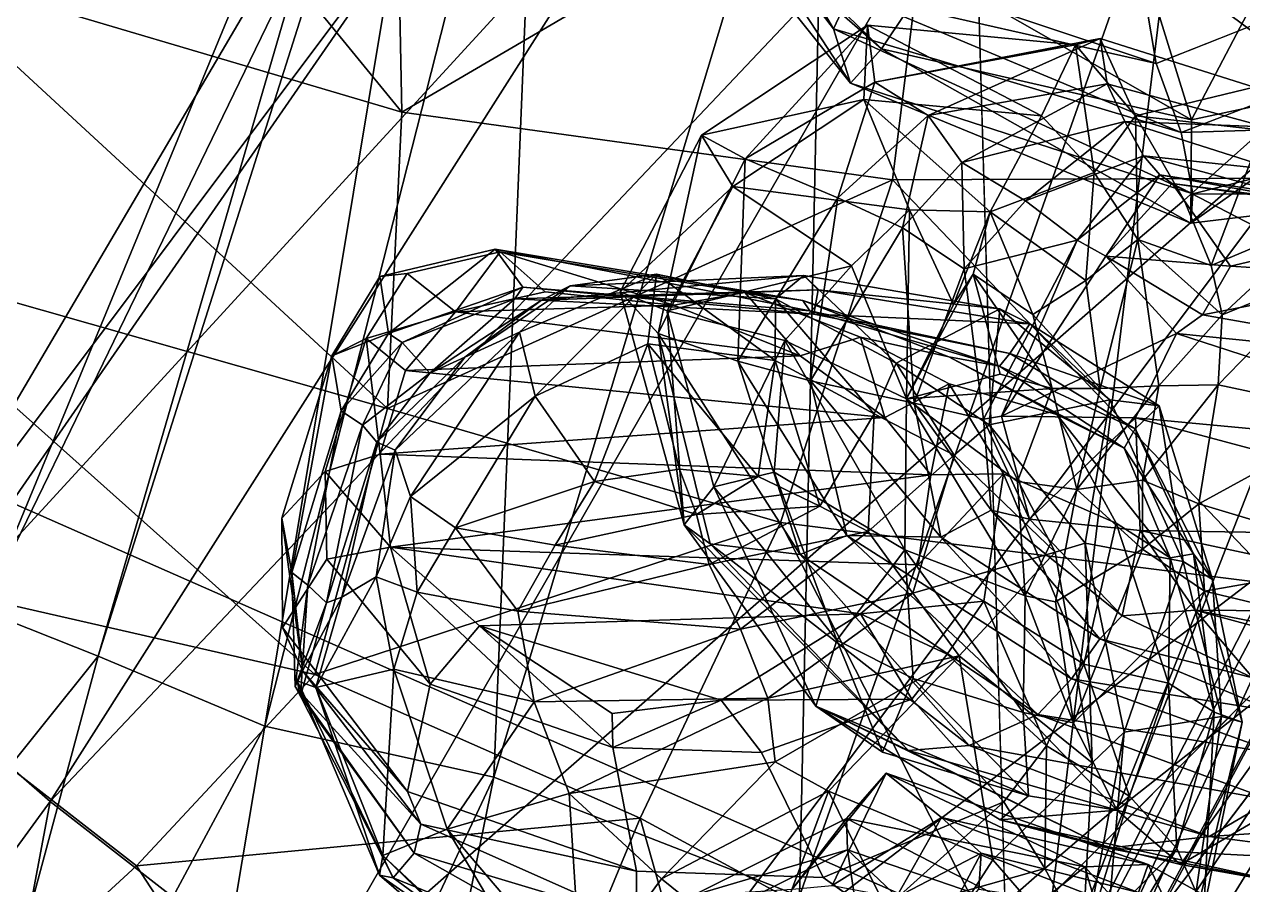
# Model space of a CAD drawing. Header units: metres. Extents: x -8 to 76, y -116 to 59.
# Drawn here: x 15.61 to 28.89, y -91.16 to -81.77 of the extents above; entities that cross this region are included whole.
import ezdxf

# ---------------------------------------------------------------- set-up
doc = ezdxf.new("R2010")
doc.units = ezdxf.units.M

msp = doc.modelspace()

# ---------------------------------------------------------------- linework, layer by layer
at = {"layer": 'jaw_lower_half'}
for points in [[(37.536, -70.228, -44.39), (30.308, -82.195, -47.654), (26.154, -79.391, -46.079)], [(19.912, -76.652, -25.36), (16.412, -88.663, -18.533), (20.486, -75.828, -20.017)], [(16.412, -88.663, -18.533), (18.229, -89.429, -13.108), (20.486, -75.828, -20.017)], [(20.486, -75.828, -20.017), (18.229, -89.429, -13.108), (21.234, -77.61, -14.624)], [(19.793, -78.61, -32.054), (15.157, -88.165, -22.222), (19.912, -76.652, -25.36)], [(19.912, -76.652, -25.36), (15.157, -88.165, -22.222), (16.412, -88.663, -18.533)], [(21.234, -77.61, -14.624), (18.229, -89.429, -13.108), (20.726, -89.985, -11.015)], [(21.234, -77.61, -14.624), (20.726, -89.985, -11.015), (24.341, -78.003, -11.601)], [(24.341, -78.003, -11.601), (20.726, -89.985, -11.015), (24.058, -91.281, -10.9)], [(24.341, -78.003, -11.601), (24.058, -91.281, -10.9), (28.261, -79.35, -11.106)], [(20.29, -80.012, -37.595), (14.159, -88.197, -29.829), (19.793, -78.61, -32.054)], [(14.159, -88.197, -29.829), (15.157, -88.165, -22.222), (19.793, -78.61, -32.054)], [(26.154, -79.391, -46.079), (15.89, -90.249, -45.526), (22.675, -79.574, -43.165)], [(26.154, -79.391, -46.079), (18.667, -92.412, -48.655), (15.89, -90.249, -45.526)], [(26.154, -79.391, -46.079), (30.308, -82.195, -47.654), (18.667, -92.412, -48.655)], [(28.261, -79.35, -11.106), (24.058, -91.281, -10.9), (26.623, -92.825, -12.296)], [(28.261, -79.35, -11.106), (26.623, -92.825, -12.296), (31.203, -81.089, -12.73)], [(22.675, -79.574, -43.165), (14.219, -88.791, -38.137), (20.29, -80.012, -37.595)], [(15.89, -90.249, -45.526), (14.219, -88.791, -38.137), (22.675, -79.574, -43.165)], [(14.219, -88.791, -38.137), (14.159, -88.197, -29.829), (20.29, -80.012, -37.595)], [(32.364, -81.559, -15.783), (31.203, -81.089, -12.73), (26.623, -92.825, -12.296)], [(26.862, -93.553, -16.154), (32.364, -81.559, -15.783), (26.623, -92.825, -12.296)], [(32.681, -82.675, -20.097), (32.364, -81.559, -15.783), (26.862, -93.553, -16.154)], [(30.308, -82.195, -47.654), (22.119, -93.095, -49.733), (18.667, -92.412, -48.655)], [(30.308, -82.195, -47.654), (34.075, -83.957, -44.549), (22.119, -93.095, -49.733)], [(26.839, -93.538, -20.877), (32.681, -82.675, -20.097), (26.862, -93.553, -16.154)], [(33.963, -82.878, -28.316), (32.681, -82.675, -20.097), (26.839, -93.538, -20.877)], [(27.717, -93.005, -30.831), (33.963, -82.878, -28.316), (26.839, -93.538, -20.877)], [(33.794, -85.384, -40.682), (33.963, -82.878, -28.316), (27.717, -93.005, -30.831)], [(34.075, -83.957, -44.549), (26.869, -95.402, -46.458), (22.119, -93.095, -49.733)], [(26.869, -95.402, -46.458), (34.075, -83.957, -44.549), (33.794, -85.384, -40.682)], [(26.869, -95.402, -46.458), (33.794, -85.384, -40.682), (27.911, -93.697, -41.78)], [(27.911, -93.697, -41.78), (33.794, -85.384, -40.682), (27.717, -93.005, -30.831)], [(11.409, -94.911, -20.578), (16.412, -88.663, -18.533), (15.157, -88.165, -22.222)], [(11.409, -94.911, -20.578), (14.182, -96.943, -14.202), (16.412, -88.663, -18.533)], [(16.412, -88.663, -18.533), (14.182, -96.943, -14.202), (18.229, -89.429, -13.108)], [(11.656, -96.059, -46.816), (14.219, -88.791, -38.137), (15.89, -90.249, -45.526)], [(14.182, -96.943, -14.202), (16.682, -98.629, -9.764), (18.229, -89.429, -13.108)], [(18.229, -89.429, -13.108), (16.682, -98.629, -9.764), (20.726, -89.985, -11.015)], [(20.726, -89.985, -11.015), (16.682, -98.629, -9.764), (18.561, -100.609, -9.633)], [(20.726, -89.985, -11.015), (18.561, -100.609, -9.633), (24.058, -91.281, -10.9)], [(15.89, -90.249, -45.526), (14.215, -99.135, -49.509), (11.656, -96.059, -46.816)], [(15.89, -90.249, -45.526), (18.667, -92.412, -48.655), (14.215, -99.135, -49.509)]]:
    msp.add_3dface(points, dxfattribs=at)
at = {"layer": 'jaw_upper_half'}
for points in [[(13.732, -75.413, 22.539), (19.641, -78.526, 16.914), (19.725, -82.734, 16.582)], [(13.732, -75.413, 22.539), (19.725, -82.734, 16.582), (14.34, -81.138, 21.719)], [(25.882, -77.105, 43.837), (0, -80.169, 47.123), (26.31, -91.77, 36.527)], [(25.882, -77.105, 43.837), (32.816, -85.228, 35.912), (40.646, -81.152, 32.388)], [(25.588, -79.296, 12.524), (19.725, -82.734, 16.582), (19.641, -78.526, 16.914)], [(25.588, -79.296, 12.524), (25.074, -83.47, 13.222), (19.725, -82.734, 16.582)], [(25.588, -79.296, 12.524), (31.118, -83.443, 12.285), (25.074, -83.47, 13.222)], [(25.588, -79.296, 12.524), (30.788, -79.433, 12.568), (31.118, -83.443, 12.285)], [(0, -80.169, 47.123), (21.846, -97.17, 34.916), (26.31, -91.77, 36.527)], [(14.34, -81.138, 21.719), (19.568, -85.964, 16.465), (13.63, -84.272, 21.353)], [(14.34, -81.138, 21.719), (19.725, -82.734, 16.582), (19.568, -85.964, 16.465)], [(25.074, -83.47, 13.222), (19.568, -85.964, 16.465), (19.725, -82.734, 16.582)], [(25.074, -83.47, 13.222), (23.85, -87.208, 13.757), (19.568, -85.964, 16.465)], [(25.074, -83.47, 13.222), (29.287, -87.885, 12.97), (23.85, -87.208, 13.757)], [(31.118, -83.443, 12.285), (29.287, -87.885, 12.97), (25.074, -83.47, 13.222)], [(13.63, -84.272, 21.353), (18.775, -88.864, 16.715), (12.217, -87.366, 20.707)], [(13.63, -84.272, 21.353), (19.568, -85.964, 16.465), (18.775, -88.864, 16.715)], [(32.314, -85.738, 35.957), (26.31, -91.77, 36.527), (26.806, -93.01, 32.579)], [(19.568, -85.964, 16.465), (23.85, -87.208, 13.757), (18.775, -88.864, 16.715)], [(23.85, -87.208, 13.757), (22.32, -90.432, 14.537), (18.775, -88.864, 16.715)], [(23.85, -87.208, 13.757), (26.7, -92.806, 13.378), (22.32, -90.432, 14.537)], [(23.85, -87.208, 13.757), (29.287, -87.885, 12.97), (26.7, -92.806, 13.378)], [(12.217, -87.366, 20.707), (16.833, -90.952, 16.762), (13.299, -94.201, 16.609)], [(12.217, -87.366, 20.707), (18.775, -88.864, 16.715), (16.833, -90.952, 16.762)], [(31.505, -94.669, 23.713), (33.279, -87.776, 28.931), (26.806, -93.01, 32.579)], [(29.287, -87.885, 12.97), (33.292, -95.607, 12.096), (26.7, -92.806, 13.378)], [(18.775, -88.864, 16.715), (22.32, -90.432, 14.537), (16.833, -90.952, 16.762)], [(22.32, -90.432, 14.537), (20.054, -95.899, 13.236), (16.833, -90.952, 16.762)], [(22.32, -90.432, 14.537), (24.893, -99.551, 14.059), (20.054, -95.899, 13.236)], [(22.32, -90.432, 14.537), (26.7, -92.806, 13.378), (24.893, -99.551, 14.059)], [(16.833, -90.952, 16.762), (20.054, -95.899, 13.236), (13.299, -94.201, 16.609)]]:
    msp.add_3dface(points, dxfattribs=at)
at = {"layer": 'jaw_upper_half', "invisible_edges": 1}
for points in [[(32.314, -85.738, 35.957), (25.882, -77.105, 43.837), (26.31, -91.77, 36.527)], [(25.882, -77.105, 43.837), (32.314, -85.738, 35.957), (32.816, -85.228, 35.912)], [(0, -80.169, 47.123), (16.384, -96.538, 36.225), (21.846, -97.17, 34.916)], [(16.384, -96.538, 36.225), (0, -80.169, 47.123), (0, -94.643, 40.152)], [(33.279, -87.776, 28.931), (32.314, -85.738, 35.957), (26.806, -93.01, 32.579)]]:
    msp.add_3dface(points, dxfattribs=at)
at = {"layer": 'teeth_lower_half'}
for points in [[(22.843, -80.193, -5.32), (24.951, -82.043, -2.353), (22.651, -79.802, -3.163)], [(22.651, -79.802, -3.163), (24.951, -82.043, -2.353), (25.513, -81.203, -1.802)], [(23.322, -79.925, -9.328), (24.428, -81.822, -6.951), (23.056, -80.029, -7.229)], [(24.606, -81.44, -8.985), (24.428, -81.822, -6.951), (23.322, -79.925, -9.328)], [(23.056, -80.029, -7.229), (24.614, -82.417, -4.99), (22.843, -80.193, -5.32)], [(24.428, -81.822, -6.951), (24.614, -82.417, -4.99), (23.056, -80.029, -7.229)], [(24.614, -82.417, -4.99), (24.951, -82.043, -2.353), (22.843, -80.193, -5.32)], [(29.579, -80.44, -2.172), (27.903, -81.427, -2.349), (28.332, -82.816, -2.412)], [(29.579, -80.44, -2.172), (28.332, -82.816, -2.412), (30.603, -82.327, -2.07)], [(30.864, -81.044, -10.291), (27.945, -82.201, -9.057), (27.832, -81.531, -11.276)], [(27.945, -82.201, -9.057), (24.606, -81.44, -8.985), (24.921, -81.191, -11.1)], [(27.945, -82.201, -9.057), (24.921, -81.191, -11.1), (27.832, -81.531, -11.276)], [(28.332, -82.816, -2.412), (25.513, -81.203, -1.802), (24.951, -82.043, -2.353)], [(25.513, -81.203, -1.802), (28.332, -82.816, -2.412), (27.903, -81.427, -2.349)], [(28.22, -82.954, -7.241), (24.428, -81.822, -6.951), (24.606, -81.44, -8.985)], [(28.22, -82.954, -7.241), (24.606, -81.44, -8.985), (27.945, -82.201, -9.057)], [(31.378, -82.857, -5.856), (28.22, -82.954, -7.241), (31.299, -81.765, -8.476)], [(28.346, -83.622, -5.297), (24.428, -81.822, -6.951), (28.22, -82.954, -7.241)], [(28.346, -83.622, -5.297), (24.614, -82.417, -4.99), (24.428, -81.822, -6.951)], [(28.325, -83.943, -2.985), (24.951, -82.043, -2.353), (24.614, -82.417, -4.99)], [(24.951, -82.043, -2.353), (28.325, -83.943, -2.985), (28.332, -82.816, -2.412)], [(30.925, -83.629, -3.671), (30.603, -82.327, -2.07), (28.325, -83.943, -2.985)], [(30.603, -82.327, -2.07), (28.332, -82.816, -2.412), (28.325, -83.943, -2.985)], [(28.346, -83.622, -5.297), (28.325, -83.943, -2.985), (24.614, -82.417, -4.99)], [(31.378, -82.857, -5.856), (28.346, -83.622, -5.297), (28.22, -82.954, -7.241)], [(31.378, -82.857, -5.856), (30.925, -83.629, -3.671), (28.346, -83.622, -5.297)], [(30.925, -83.629, -3.671), (28.325, -83.943, -2.985), (28.346, -83.622, -5.297)], [(20.741, -84.227, -11.276), (19.484, -84.523, -11.679), (19.578, -85.144, -10.109)], [(21.041, -84.642, -9.66), (20.741, -84.227, -11.276), (19.578, -85.144, -10.109)], [(20.795, -84.254, -13.628), (20.307, -84.911, -14.354), (19.782, -84.492, -13.938)], [(21.285, -84.69, -14.318), (20.307, -84.911, -14.354), (20.795, -84.254, -13.628)], [(24.17, -84.9, -9.672), (20.741, -84.227, -11.276), (21.041, -84.642, -9.66)], [(24.17, -84.9, -9.672), (24.095, -84.786, -11.272), (20.741, -84.227, -11.276)], [(22.689, -84.836, -14.014), (21.285, -84.69, -14.318), (20.795, -84.254, -13.628)], [(23.461, -84.699, -13.739), (22.689, -84.836, -14.014), (20.795, -84.254, -13.628)], [(18.96, -85.388, -12.015), (19.578, -85.144, -10.109), (19.484, -84.523, -11.679)], [(19.782, -84.492, -13.938), (20.307, -84.911, -14.354), (19.335, -85.2, -14.072)], [(22.501, -84.497, -1.578), (21.559, -84.626, -3.97), (21.007, -85.131, -2.084)], [(22.501, -84.497, -1.578), (21.007, -85.131, -2.084), (21.176, -85.828, -1.156)], [(22.501, -84.497, -1.578), (21.176, -85.828, -1.156), (22.404, -85.26, -1.032)], [(24.104, -84.513, -4.052), (21.247, -84.784, -5.283), (21.559, -84.626, -3.97)], [(24.263, -84.67, -5.32), (21.247, -84.784, -5.283), (24.104, -84.513, -4.052)], [(23.796, -84.766, -1.506), (21.559, -84.626, -3.97), (22.501, -84.497, -1.578)], [(24.104, -84.513, -4.052), (21.559, -84.626, -3.97), (23.796, -84.766, -1.506)], [(22.501, -84.497, -1.578), (22.404, -85.26, -1.032), (23.793, -85.441, -1.047)], [(22.501, -84.497, -1.578), (23.793, -85.441, -1.047), (23.796, -84.766, -1.506)], [(25.111, -85.47, -1.476), (24.104, -84.513, -4.052), (23.796, -84.766, -1.506)], [(26.242, -84.876, -3.869), (24.263, -84.67, -5.32), (24.104, -84.513, -4.052)], [(26.242, -84.876, -3.869), (24.104, -84.513, -4.052), (25.111, -85.47, -1.476)], [(21.041, -84.642, -9.66), (19.578, -85.144, -10.109), (19.726, -85.245, -8.184)], [(21.041, -84.642, -9.66), (19.726, -85.245, -8.184), (20.954, -84.766, -7.884)], [(21.285, -84.69, -14.318), (22.689, -84.836, -14.014), (20.307, -84.911, -14.354)], [(21.559, -84.626, -3.97), (20.412, -85.405, -4.512), (21.007, -85.131, -2.084)], [(21.559, -84.626, -3.97), (21.247, -84.784, -5.283), (20.412, -85.405, -4.512)], [(24.214, -84.934, -7.825), (21.041, -84.642, -9.66), (20.954, -84.766, -7.884)], [(24.263, -84.67, -5.32), (20.954, -84.766, -7.884), (21.247, -84.784, -5.283)], [(24.263, -84.67, -5.32), (24.214, -84.934, -7.825), (20.954, -84.766, -7.884)], [(24.214, -84.934, -7.825), (24.17, -84.9, -9.672), (21.041, -84.642, -9.66)], [(24.067, -85.389, -14.055), (22.689, -84.836, -14.014), (23.461, -84.699, -13.739)], [(24.722, -85.187, -13.74), (24.067, -85.389, -14.055), (23.461, -84.699, -13.739)], [(26.569, -85.041, -5.228), (24.214, -84.934, -7.825), (24.263, -84.67, -5.32)], [(26.569, -85.041, -5.228), (24.263, -84.67, -5.32), (26.242, -84.876, -3.869)], [(20.954, -84.766, -7.884), (19.726, -85.245, -8.184), (20.029, -85.578, -5.786)], [(21.247, -84.784, -5.283), (20.954, -84.766, -7.884), (20.029, -85.578, -5.786)], [(21.247, -84.784, -5.283), (20.029, -85.578, -5.786), (20.412, -85.405, -4.512)], [(20.307, -84.911, -14.354), (22.689, -84.836, -14.014), (24.067, -85.389, -14.055)], [(23.796, -84.766, -1.506), (23.793, -85.441, -1.047), (24.873, -86.022, -1.127)], [(23.796, -84.766, -1.506), (24.873, -86.022, -1.127), (25.111, -85.47, -1.476)], [(26.239, -85.502, -9.656), (24.095, -84.786, -11.272), (24.17, -84.9, -9.672)], [(26.239, -85.502, -9.656), (25.688, -85.402, -11.265), (24.095, -84.786, -11.272)], [(20.307, -84.911, -14.354), (19.764, -85.548, -14.545), (19.335, -85.2, -14.072)], [(20.307, -84.911, -14.354), (24.067, -85.389, -14.055), (19.764, -85.548, -14.545)], [(26.353, -85.364, -7.987), (24.17, -84.9, -9.672), (24.214, -84.934, -7.825)], [(26.353, -85.364, -7.987), (26.239, -85.502, -9.656), (24.17, -84.9, -9.672)], [(26.569, -85.041, -5.228), (26.353, -85.364, -7.987), (24.214, -84.934, -7.825)], [(26.242, -84.876, -3.869), (25.111, -85.47, -1.476), (26.127, -86.142, -1.526)], [(27.44, -85.869, -3.509), (26.242, -84.876, -3.869), (26.127, -86.142, -1.526)], [(27.44, -85.869, -3.509), (26.569, -85.041, -5.228), (26.242, -84.876, -3.869)], [(27.98, -85.935, -5.001), (26.353, -85.364, -7.987), (26.569, -85.041, -5.228)], [(27.98, -85.935, -5.001), (26.569, -85.041, -5.228), (27.44, -85.869, -3.509)], [(19.335, -85.2, -14.072), (19.486, -86.462, -14.396), (18.889, -86.649, -13.926)], [(18.96, -85.388, -12.015), (19.061, -85.989, -10.442), (19.578, -85.144, -10.109)], [(19.061, -85.989, -10.442), (19.726, -85.245, -8.184), (19.578, -85.144, -10.109)], [(19.061, -85.989, -10.442), (19.296, -86.146, -8.521), (19.726, -85.245, -8.184)], [(19.296, -86.146, -8.521), (20.029, -85.578, -5.786), (19.726, -85.245, -8.184)], [(19.486, -86.462, -14.396), (19.335, -85.2, -14.072), (19.764, -85.548, -14.545)], [(19.651, -86.419, -4.801), (19.818, -86.925, -1.626), (21.007, -85.131, -2.084)], [(19.651, -86.419, -4.801), (21.007, -85.131, -2.084), (20.412, -85.405, -4.512)], [(21.007, -85.131, -2.084), (19.818, -86.925, -1.626), (21.176, -85.828, -1.156)], [(24.99, -86.062, -14.45), (24.067, -85.389, -14.055), (24.722, -85.187, -13.74)], [(25.691, -85.696, -13.749), (24.99, -86.062, -14.45), (24.722, -85.187, -13.74)], [(22.404, -85.26, -1.032), (21.176, -85.828, -1.156), (21.825, -86.76, -0.721)], [(22.404, -85.26, -1.032), (21.825, -86.76, -0.721), (22.749, -86.625, -0.952)], [(22.404, -85.26, -1.032), (22.749, -86.625, -0.952), (23.608, -86.705, -1.198)], [(22.404, -85.26, -1.032), (23.608, -86.705, -1.198), (23.793, -85.441, -1.047)], [(27.717, -86.187, -8.035), (26.239, -85.502, -9.656), (26.353, -85.364, -7.987)], [(27.98, -85.935, -5.001), (27.717, -86.187, -8.035), (26.353, -85.364, -7.987)], [(18.416, -87.159, -11.846), (18.525, -87.752, -10.27), (18.96, -85.388, -12.015)], [(18.96, -85.388, -12.015), (18.525, -87.752, -10.27), (19.061, -85.989, -10.442)], [(19.452, -86.33, -6.023), (19.651, -86.419, -4.801), (20.412, -85.405, -4.512)], [(19.452, -86.33, -6.023), (20.412, -85.405, -4.512), (20.029, -85.578, -5.786)], [(24.99, -86.062, -14.45), (19.764, -85.548, -14.545), (24.067, -85.389, -14.055)], [(23.793, -85.441, -1.047), (23.608, -86.705, -1.198), (24.281, -87.027, -1.485)], [(23.793, -85.441, -1.047), (24.281, -87.027, -1.485), (24.873, -86.022, -1.127)], [(25.111, -85.47, -1.476), (24.873, -86.022, -1.127), (25.746, -86.474, -1.278)], [(25.111, -85.47, -1.476), (25.746, -86.474, -1.278), (26.127, -86.142, -1.526)], [(27.599, -86.395, -9.597), (25.688, -85.402, -11.265), (26.239, -85.502, -9.656)], [(27.599, -86.395, -9.597), (26.863, -86.03, -11.368), (25.688, -85.402, -11.265)], [(27.717, -86.187, -8.035), (27.599, -86.395, -9.597), (26.239, -85.502, -9.656)], [(19.296, -86.146, -8.521), (19.452, -86.33, -6.023), (20.029, -85.578, -5.786)], [(19.764, -85.548, -14.545), (24.99, -86.062, -14.45), (19.486, -86.462, -14.396)], [(25.691, -85.696, -13.749), (25.49, -86.686, -14.379), (24.99, -86.062, -14.45)], [(25.691, -85.696, -13.749), (26.283, -86.675, -13.755), (25.49, -86.686, -14.379)], [(21.176, -85.828, -1.156), (19.818, -86.925, -1.626), (20.307, -87.265, -0.701)], [(21.176, -85.828, -1.156), (20.307, -87.265, -0.701), (21.825, -86.76, -0.721)], [(27.44, -85.869, -3.509), (26.127, -86.142, -1.526), (27.172, -87.433, -1.639)], [(28.241, -87.631, -3.886), (27.44, -85.869, -3.509), (27.172, -87.433, -1.639)], [(27.98, -85.935, -5.001), (27.44, -85.869, -3.509), (28.241, -87.631, -3.886)], [(18.525, -87.752, -10.27), (18.699, -87.891, -8.352), (19.061, -85.989, -10.442)], [(19.061, -85.989, -10.442), (18.699, -87.891, -8.352), (19.296, -86.146, -8.521)], [(24.873, -86.022, -1.127), (24.281, -87.027, -1.485), (24.806, -87.304, -1.545)], [(24.873, -86.022, -1.127), (24.806, -87.304, -1.545), (25.746, -86.474, -1.278)], [(26.863, -86.03, -11.368), (27.599, -86.395, -9.597), (28.1, -87.593, -10.079)], [(27.509, -87.213, -11.546), (26.863, -86.03, -11.368), (28.1, -87.593, -10.079)], [(27.717, -86.187, -8.035), (27.98, -85.935, -5.001), (28.56, -87.828, -5.39)], [(28.56, -87.828, -5.39), (27.98, -85.935, -5.001), (28.241, -87.631, -3.886)], [(18.699, -87.891, -8.352), (18.902, -88.084, -5.855), (19.296, -86.146, -8.521)], [(19.296, -86.146, -8.521), (18.902, -88.084, -5.855), (19.452, -86.33, -6.023)], [(24.99, -86.062, -14.45), (25.49, -86.686, -14.379), (19.486, -86.462, -14.396)], [(26.127, -86.142, -1.526), (25.746, -86.474, -1.278), (26.847, -87.531, -1.269)], [(26.127, -86.142, -1.526), (26.847, -87.531, -1.269), (27.172, -87.433, -1.639)], [(27.599, -86.395, -9.597), (27.717, -86.187, -8.035), (28.354, -87.55, -8.174)], [(28.354, -87.55, -8.174), (27.717, -86.187, -8.035), (28.56, -87.828, -5.39)], [(18.902, -88.084, -5.855), (19.07, -88.022, -4.575), (19.452, -86.33, -6.023)], [(19.452, -86.33, -6.023), (19.07, -88.022, -4.575), (19.651, -86.419, -4.801)], [(19.07, -88.022, -4.575), (19.444, -87.799, -1.508), (19.651, -86.419, -4.801)], [(19.651, -86.419, -4.801), (19.444, -87.799, -1.508), (19.818, -86.925, -1.626)], [(28.1, -87.593, -10.079), (27.599, -86.395, -9.597), (28.354, -87.55, -8.174)], [(19.486, -86.462, -14.396), (19.6, -87.476, -13.933), (18.889, -86.649, -13.926)], [(19.486, -86.462, -14.396), (25.49, -86.686, -14.379), (19.6, -87.476, -13.933)], [(25.746, -86.474, -1.278), (24.806, -87.304, -1.545), (25.295, -87.979, -1.337)], [(25.746, -86.474, -1.278), (25.295, -87.979, -1.337), (26.847, -87.531, -1.269)], [(18.889, -86.649, -13.926), (19.6, -87.476, -13.933), (18.906, -87.607, -13.363)], [(25.49, -86.686, -14.379), (25.351, -87.667, -14.497), (19.6, -87.476, -13.933)], [(22.749, -86.625, -0.952), (21.825, -86.76, -0.721), (22.936, -87.118, -0.969)], [(22.749, -86.625, -0.952), (22.936, -87.118, -0.969), (23.608, -86.705, -1.198)], [(23.608, -86.705, -1.198), (22.936, -87.118, -0.969), (24.281, -87.027, -1.485)], [(25.49, -86.686, -14.379), (26.283, -86.675, -13.755), (25.351, -87.667, -14.497)], [(26.283, -86.675, -13.755), (26.069, -88.063, -14.023), (25.351, -87.667, -14.497)], [(26.069, -88.063, -14.023), (26.283, -86.675, -13.755), (27.159, -88.752, -12.391)], [(26.283, -86.675, -13.755), (27.509, -87.213, -11.546), (27.159, -88.752, -12.391)], [(21.825, -86.76, -0.721), (20.307, -87.265, -0.701), (21.397, -87.453, -0.854)], [(21.825, -86.76, -0.721), (21.397, -87.453, -0.854), (22.936, -87.118, -0.969)], [(19.444, -87.799, -1.508), (19.891, -87.966, -0.684), (19.818, -86.925, -1.626)], [(19.818, -86.925, -1.626), (19.891, -87.966, -0.684), (20.307, -87.265, -0.701)], [(24.281, -87.027, -1.485), (22.936, -87.118, -0.969), (23.074, -87.666, -1.142)], [(24.281, -87.027, -1.485), (23.074, -87.666, -1.142), (24.806, -87.304, -1.545)], [(18.416, -87.159, -11.846), (18.424, -88.35, -11.1), (18.643, -88.829, -9.513)], [(18.416, -87.159, -11.846), (18.643, -88.829, -9.513), (18.525, -87.752, -10.27)], [(22.936, -87.118, -0.969), (21.397, -87.453, -0.854), (23.074, -87.666, -1.142)], [(27.159, -88.752, -12.391), (27.509, -87.213, -11.546), (28.08, -88.958, -10.729)], [(27.509, -87.213, -11.546), (28.1, -87.593, -10.079), (28.08, -88.958, -10.729)], [(20.307, -87.265, -0.701), (19.891, -87.966, -0.684), (20.987, -88.174, -0.483)], [(20.307, -87.265, -0.701), (20.987, -88.174, -0.483), (21.397, -87.453, -0.854)], [(24.806, -87.304, -1.545), (23.074, -87.666, -1.142), (23.416, -88.37, -1.493)], [(24.806, -87.304, -1.545), (23.416, -88.37, -1.493), (25.295, -87.979, -1.337)], [(19.6, -87.476, -13.933), (20.034, -88.971, -13.12), (18.906, -87.607, -13.363)], [(19.6, -87.476, -13.933), (24.723, -88.201, -14.562), (20.57, -88.335, -13.759)], [(19.6, -87.476, -13.933), (25.351, -87.667, -14.497), (24.723, -88.201, -14.562)], [(19.6, -87.476, -13.933), (20.57, -88.335, -13.759), (20.034, -88.971, -13.12)], [(21.397, -87.453, -0.854), (20.987, -88.174, -0.483), (23.074, -87.666, -1.142)], [(27.247, -89.826, -1.032), (27.172, -87.433, -1.639), (26.847, -87.531, -1.269)], [(28.241, -87.631, -3.886), (27.172, -87.433, -1.639), (27.599, -89.494, -1.254)], [(27.172, -87.433, -1.639), (27.247, -89.826, -1.032), (27.599, -89.494, -1.254)], [(26.847, -87.531, -1.269), (25.295, -87.979, -1.337), (25.799, -88.662, -1.087)], [(26.847, -87.531, -1.269), (25.799, -88.662, -1.087), (27.247, -89.826, -1.032)], [(28.658, -89.322, -4.099), (28.241, -87.631, -3.886), (27.599, -89.494, -1.254)], [(28.08, -88.958, -10.729), (28.1, -87.593, -10.079), (28.579, -89.275, -8.829)], [(28.1, -87.593, -10.079), (28.354, -87.55, -8.174), (28.579, -89.275, -8.829)], [(28.56, -87.828, -5.39), (28.241, -87.631, -3.886), (28.658, -89.322, -4.099)], [(28.354, -87.55, -8.174), (28.56, -87.828, -5.39), (28.885, -89.384, -6.006)], [(28.579, -89.275, -8.829), (28.354, -87.55, -8.174), (28.885, -89.384, -6.006)], [(18.525, -87.752, -10.27), (18.643, -88.829, -9.513), (18.561, -88.996, -7.591)], [(18.525, -87.752, -10.27), (18.561, -88.996, -7.591), (18.699, -87.891, -8.352)], [(23.074, -87.666, -1.142), (20.987, -88.174, -0.483), (23.416, -88.37, -1.493)], [(25.351, -87.667, -14.497), (26.069, -88.063, -14.023), (24.723, -88.201, -14.562)], [(18.699, -87.891, -8.352), (18.561, -88.996, -7.591), (18.618, -89.102, -5.047)], [(18.699, -87.891, -8.352), (18.618, -89.102, -5.047), (18.902, -88.084, -5.855)], [(19.07, -88.022, -4.575), (18.788, -89.005, -2.186), (19.444, -87.799, -1.508)], [(18.788, -89.005, -2.186), (19.638, -88.806, -1.043), (19.444, -87.799, -1.508)], [(19.444, -87.799, -1.508), (19.638, -88.806, -1.043), (19.891, -87.966, -0.684)], [(28.885, -89.384, -6.006), (28.56, -87.828, -5.39), (28.658, -89.322, -4.099)], [(19.07, -88.022, -4.575), (18.584, -88.935, -3.769), (18.788, -89.005, -2.186)], [(18.902, -88.084, -5.855), (18.584, -88.935, -3.769), (19.07, -88.022, -4.575)], [(19.891, -87.966, -0.684), (19.638, -88.806, -1.043), (21.165, -89.162, -0.615)], [(19.891, -87.966, -0.684), (21.165, -89.162, -0.615), (20.987, -88.174, -0.483)], [(25.295, -87.979, -1.337), (23.416, -88.37, -1.493), (23.715, -89.124, -1.662)], [(25.295, -87.979, -1.337), (23.715, -89.124, -1.662), (25.799, -88.662, -1.087)], [(18.902, -88.084, -5.855), (18.618, -89.102, -5.047), (18.584, -88.935, -3.769)], [(23.416, -88.37, -1.493), (20.987, -88.174, -0.483), (21.165, -89.162, -0.615)], [(24.723, -88.201, -14.562), (26.069, -88.063, -14.023), (25.667, -88.643, -14.457)], [(25.667, -88.643, -14.457), (26.069, -88.063, -14.023), (26.751, -89.641, -12.407)], [(26.069, -88.063, -14.023), (27.159, -88.752, -12.391), (26.751, -89.641, -12.407)], [(24.723, -88.201, -14.562), (23.203, -89.143, -14.107), (20.57, -88.335, -13.759)], [(24.723, -88.201, -14.562), (25.284, -89.134, -14.215), (23.203, -89.143, -14.107)], [(24.723, -88.201, -14.562), (25.667, -88.643, -14.457), (25.284, -89.134, -14.215)], [(18.424, -88.35, -11.1), (19.786, -90.142, -10.546), (18.643, -88.829, -9.513)], [(20.57, -88.335, -13.759), (22.022, -89.66, -13.192), (20.034, -88.971, -13.12)], [(20.57, -88.335, -13.759), (23.203, -89.143, -14.107), (22.018, -89.29, -13.773)], [(20.57, -88.335, -13.759), (22.018, -89.29, -13.773), (22.022, -89.66, -13.192)], [(23.416, -88.37, -1.493), (21.165, -89.162, -0.615), (23.715, -89.124, -1.662)], [(25.799, -88.662, -1.087), (23.715, -89.124, -1.662), (23.794, -89.816, -1.807)], [(25.799, -88.662, -1.087), (23.794, -89.816, -1.807), (24.373, -90.136, -1.694)], [(25.799, -88.662, -1.087), (24.373, -90.136, -1.694), (26.165, -90.884, -1.349)], [(25.799, -88.662, -1.087), (26.165, -90.884, -1.349), (27.247, -89.826, -1.032)], [(18.643, -88.829, -9.513), (19.93, -90.498, -8.906), (18.561, -88.996, -7.591)], [(19.786, -90.142, -10.546), (19.93, -90.498, -8.906), (18.643, -88.829, -9.513)], [(19.516, -90.837, -2.151), (19.638, -88.806, -1.043), (18.788, -89.005, -2.186)], [(19.516, -90.837, -2.151), (20.219, -90.552, -1.337), (19.638, -88.806, -1.043)], [(19.638, -88.806, -1.043), (20.219, -90.552, -1.337), (21.165, -89.162, -0.615)], [(26.751, -89.641, -12.407), (27.159, -88.752, -12.391), (27.656, -90.191, -10.957)], [(27.159, -88.752, -12.391), (28.08, -88.958, -10.729), (27.656, -90.191, -10.957)], [(19.48, -91.052, -3.206), (18.788, -89.005, -2.186), (18.584, -88.935, -3.769)], [(19.629, -91.082, -4.532), (19.48, -91.052, -3.206), (18.584, -88.935, -3.769)], [(19.629, -91.082, -4.532), (18.584, -88.935, -3.769), (18.618, -89.102, -5.047)], [(27.656, -90.191, -10.957), (28.08, -88.958, -10.729), (28.171, -90.762, -9.254)], [(28.08, -88.958, -10.729), (28.579, -89.275, -8.829), (28.171, -90.762, -9.254)], [(19.93, -90.498, -8.906), (19.858, -90.812, -7.039), (18.561, -88.996, -7.591)], [(18.561, -88.996, -7.591), (19.858, -90.812, -7.039), (18.618, -89.102, -5.047)], [(19.858, -90.812, -7.039), (19.629, -91.082, -4.532), (18.618, -89.102, -5.047)], [(19.48, -91.052, -3.206), (19.516, -90.837, -2.151), (18.788, -89.005, -2.186)], [(21.165, -89.162, -0.615), (20.219, -90.552, -1.337), (21.549, -90.163, -0.962)], [(23.715, -89.124, -1.662), (21.165, -89.162, -0.615), (21.549, -90.163, -0.962)], [(23.715, -89.124, -1.662), (21.549, -90.163, -0.962), (23.794, -89.816, -1.807)], [(23.203, -89.143, -14.107), (22.022, -89.66, -13.192), (22.018, -89.29, -13.773)], [(23.203, -89.143, -14.107), (23.645, -89.716, -13.615), (22.022, -89.66, -13.192)], [(25.284, -89.134, -14.215), (23.645, -89.716, -13.615), (23.203, -89.143, -14.107)], [(28.658, -89.322, -4.099), (27.599, -89.494, -1.254), (27.374, -92.131, -2.119)], [(28.287, -91.881, -4.69), (28.658, -89.322, -4.099), (27.374, -92.131, -2.119)], [(28.171, -90.762, -9.254), (28.579, -89.275, -8.829), (28.465, -91.428, -6.869)], [(28.885, -89.384, -6.006), (28.658, -89.322, -4.099), (28.287, -91.881, -4.69)], [(28.579, -89.275, -8.829), (28.885, -89.384, -6.006), (28.465, -91.428, -6.869)], [(27.133, -91.996, -1.832), (27.599, -89.494, -1.254), (27.247, -89.826, -1.032)], [(27.374, -92.131, -2.119), (27.599, -89.494, -1.254), (27.133, -91.996, -1.832)], [(28.465, -91.428, -6.869), (28.885, -89.384, -6.006), (28.287, -91.881, -4.69)], [(26.751, -89.641, -12.407), (26.731, -90.981, -10.676), (26.285, -90.253, -12.096)], [(26.751, -89.641, -12.407), (27.656, -90.191, -10.957), (26.731, -90.981, -10.676)], [(23.794, -89.816, -1.807), (21.549, -90.163, -0.962), (22.555, -91.091, -1.491)], [(23.794, -89.816, -1.807), (22.555, -91.091, -1.491), (24.373, -90.136, -1.694)], [(27.247, -89.826, -1.032), (26.165, -90.884, -1.349), (27.133, -91.996, -1.832)], [(22.28, -91.008, -10.631), (19.93, -90.498, -8.906), (19.786, -90.142, -10.546)], [(21.549, -90.163, -0.962), (20.219, -90.552, -1.337), (21.684, -92.271, -1.742)], [(21.549, -90.163, -0.962), (21.684, -92.271, -1.742), (22.555, -91.091, -1.491)], [(24.373, -90.136, -1.694), (22.555, -91.091, -1.491), (23.682, -92, -1.993)], [(24.373, -90.136, -1.694), (23.682, -92, -1.993), (25.359, -92.138, -2.057)], [(24.373, -90.136, -1.694), (25.359, -92.138, -2.057), (26.165, -90.884, -1.349)], [(26.285, -90.253, -12.096), (24.905, -91.497, -10.118), (24.315, -91.079, -11.162)], [(26.731, -90.981, -10.676), (24.905, -91.497, -10.118), (26.285, -90.253, -12.096)], [(27.656, -90.191, -10.957), (27.167, -91.785, -9.144), (26.731, -90.981, -10.676)], [(27.656, -90.191, -10.957), (28.171, -90.762, -9.254), (27.167, -91.785, -9.144)], [(21.461, -92.649, -2.288), (20.219, -90.552, -1.337), (19.516, -90.837, -2.151)], [(22.279, -91.54, -9.03), (19.858, -90.812, -7.039), (19.93, -90.498, -8.906)], [(22.28, -91.008, -10.631), (22.279, -91.54, -9.03), (19.93, -90.498, -8.906)], [(21.684, -92.271, -1.742), (20.219, -90.552, -1.337), (21.461, -92.649, -2.288)], [(22.186, -92.13, -7.294), (19.629, -91.082, -4.532), (19.858, -90.812, -7.039)], [(22.279, -91.54, -9.03), (22.186, -92.13, -7.294), (19.858, -90.812, -7.039)], [(28.171, -90.762, -9.254), (28.465, -91.428, -6.869), (26.93, -92.829, -7.005)], [(27.167, -91.785, -9.144), (28.171, -90.762, -9.254), (26.93, -92.829, -7.005)], [(21.768, -93.023, -3.452), (19.516, -90.837, -2.151), (19.48, -91.052, -3.206)], [(21.768, -93.023, -3.452), (21.461, -92.649, -2.288), (19.516, -90.837, -2.151)], [(26.165, -90.884, -1.349), (25.359, -92.138, -2.057), (27.133, -91.996, -1.832)], [(21.908, -92.753, -4.843), (21.768, -93.023, -3.452), (19.48, -91.052, -3.206)], [(21.908, -92.753, -4.843), (19.48, -91.052, -3.206), (19.629, -91.082, -4.532)], [(22.186, -92.13, -7.294), (21.908, -92.753, -4.843), (19.629, -91.082, -4.532)], [(22.555, -91.091, -1.491), (21.684, -92.271, -1.742), (23.682, -92, -1.993)], [(26.731, -90.981, -10.676), (25.206, -92.317, -8.105), (24.905, -91.497, -10.118)], [(27.167, -91.785, -9.144), (25.206, -92.317, -8.105), (26.731, -90.981, -10.676)]]:
    msp.add_3dface(points, dxfattribs=at)
at = {"layer": 'teeth_lower_half', "invisible_edges": 1}
for points in [[(30.864, -81.044, -10.291), (28.22, -82.954, -7.241), (27.945, -82.201, -9.057)], [(28.22, -82.954, -7.241), (30.864, -81.044, -10.291), (31.299, -81.765, -8.476)], [(20.741, -84.227, -11.276), (19.782, -84.492, -13.938), (19.484, -84.523, -11.679)], [(19.782, -84.492, -13.938), (20.741, -84.227, -11.276), (20.795, -84.254, -13.628)], [(24.095, -84.786, -11.272), (20.795, -84.254, -13.628), (20.741, -84.227, -11.276)], [(20.795, -84.254, -13.628), (24.095, -84.786, -11.272), (23.461, -84.699, -13.739)], [(19.782, -84.492, -13.938), (18.96, -85.388, -12.015), (19.484, -84.523, -11.679)], [(18.96, -85.388, -12.015), (19.782, -84.492, -13.938), (19.335, -85.2, -14.072)], [(24.095, -84.786, -11.272), (24.722, -85.187, -13.74), (23.461, -84.699, -13.739)], [(24.722, -85.187, -13.74), (24.095, -84.786, -11.272), (25.688, -85.402, -11.265)], [(19.335, -85.2, -14.072), (18.416, -87.159, -11.846), (18.96, -85.388, -12.015)], [(18.416, -87.159, -11.846), (19.335, -85.2, -14.072), (18.889, -86.649, -13.926)], [(25.688, -85.402, -11.265), (25.691, -85.696, -13.749), (24.722, -85.187, -13.74)], [(25.691, -85.696, -13.749), (25.688, -85.402, -11.265), (26.863, -86.03, -11.368)], [(27.509, -87.213, -11.546), (25.691, -85.696, -13.749), (26.863, -86.03, -11.368)], [(25.691, -85.696, -13.749), (27.509, -87.213, -11.546), (26.283, -86.675, -13.755)], [(18.906, -87.607, -13.363), (18.416, -87.159, -11.846), (18.889, -86.649, -13.926)], [(18.416, -87.159, -11.846), (18.906, -87.607, -13.363), (18.424, -88.35, -11.1)], [(20.034, -88.971, -13.12), (18.424, -88.35, -11.1), (18.906, -87.607, -13.363)], [(18.424, -88.35, -11.1), (20.034, -88.971, -13.12), (19.786, -90.142, -10.546)], [(26.751, -89.641, -12.407), (25.284, -89.134, -14.215), (25.667, -88.643, -14.457)], [(20.034, -88.971, -13.12), (22.28, -91.008, -10.631), (19.786, -90.142, -10.546)], [(22.28, -91.008, -10.631), (20.034, -88.971, -13.12), (22.022, -89.66, -13.192)], [(26.285, -90.253, -12.096), (23.645, -89.716, -13.615), (25.284, -89.134, -14.215)], [(25.284, -89.134, -14.215), (26.751, -89.641, -12.407), (26.285, -90.253, -12.096)], [(23.645, -89.716, -13.615), (22.28, -91.008, -10.631), (22.022, -89.66, -13.192)], [(22.28, -91.008, -10.631), (23.645, -89.716, -13.615), (24.315, -91.079, -11.162)], [(23.645, -89.716, -13.615), (26.285, -90.253, -12.096), (24.315, -91.079, -11.162)], [(22.28, -91.008, -10.631), (24.905, -91.497, -10.118), (22.279, -91.54, -9.03)], [(24.905, -91.497, -10.118), (22.28, -91.008, -10.631), (24.315, -91.079, -11.162)]]:
    msp.add_3dface(points, dxfattribs=at)
at = {"layer": 'teeth_upper_half'}
for points in [[(24.8, -81.784, 2.719), (22.989, -82.982, 3.222), (23.467, -83.24, 4.912)], [(24.8, -81.784, 2.719), (24.759, -82.593, 1.652), (22.989, -82.982, 3.222)], [(24.88, -82.406, 4.792), (24.8, -81.784, 2.719), (23.467, -83.24, 4.912)], [(26.696, -82.771, 0.569), (24.759, -82.593, 1.652), (24.8, -81.784, 2.719)], [(27.066, -81.997, 1.033), (24.8, -81.784, 2.719), (24.88, -82.406, 4.792)], [(27.066, -81.997, 1.033), (26.696, -82.771, 0.569), (24.8, -81.784, 2.719)], [(27.336, -81.928, 4.424), (27.066, -81.997, 1.033), (24.88, -82.406, 4.792)], [(27.336, -81.928, 4.424), (24.88, -82.406, 4.792), (25.46, -82.768, 7.229)], [(27.413, -82.425, 6.438), (27.336, -81.928, 4.424), (25.46, -82.768, 7.229)], [(27.72, -82.774, 0.581), (27.066, -81.997, 1.033), (27.336, -81.928, 4.424)], [(29.015, -82.459, 3.859), (27.72, -82.774, 0.581), (27.336, -81.928, 4.424)], [(27.066, -81.997, 1.033), (27.27, -83.391, 0.312), (26.696, -82.771, 0.569)], [(27.066, -81.997, 1.033), (27.72, -82.774, 0.581), (27.27, -83.391, 0.312)], [(24.88, -82.406, 4.792), (23.467, -83.24, 4.912), (24.477, -83.668, 7.161)], [(24.88, -82.406, 4.792), (24.477, -83.668, 7.161), (25.46, -82.768, 7.229)], [(27.413, -82.425, 6.438), (25.46, -82.768, 7.229), (25.827, -83.281, 8.796)], [(27.605, -82.834, 8.284), (27.413, -82.425, 6.438), (25.827, -83.281, 8.796)], [(29.136, -82.893, 5.517), (27.413, -82.425, 6.438), (27.605, -82.834, 8.284)], [(29.106, -82.927, 1.292), (27.72, -82.774, 0.581), (29.015, -82.459, 3.859)], [(24.759, -82.593, 1.652), (23.331, -83.544, 2.068), (22.989, -82.982, 3.222)], [(24.759, -82.593, 1.652), (25.258, -83.796, 1.401), (23.331, -83.544, 2.068)], [(24.759, -82.593, 1.652), (26.137, -83.82, 1.184), (25.258, -83.796, 1.401)], [(26.696, -82.771, 0.569), (26.137, -83.82, 1.184), (24.759, -82.593, 1.652)], [(24.477, -83.668, 7.161), (25.183, -83.992, 8.724), (25.46, -82.768, 7.229)], [(25.46, -82.768, 7.229), (25.183, -83.992, 8.724), (25.827, -83.281, 8.796)], [(27.605, -82.834, 8.284), (25.827, -83.281, 8.796), (26.523, -83.699, 10.171)], [(26.696, -82.771, 0.569), (27.27, -83.391, 0.312), (26.137, -83.82, 1.184)], [(27.81, -83.207, 9.77), (27.605, -82.834, 8.284), (26.523, -83.699, 10.171)], [(27.72, -82.774, 0.581), (27.746, -84.122, 0.109), (27.27, -83.391, 0.312)], [(29.268, -83.366, 7.329), (29.136, -82.893, 5.517), (27.605, -82.834, 8.284)], [(29.268, -83.366, 7.329), (27.605, -82.834, 8.284), (27.81, -83.207, 9.77)], [(27.72, -82.774, 0.581), (28.253, -83.692, 0.213), (27.746, -84.122, 0.109)], [(29.106, -82.927, 1.292), (28.253, -83.692, 0.213), (27.72, -82.774, 0.581)], [(22.989, -82.982, 3.222), (22.104, -84.691, 3.99), (22.519, -85.147, 5.558)], [(23.331, -83.544, 2.068), (22.104, -84.691, 3.99), (22.989, -82.982, 3.222)], [(22.989, -82.982, 3.222), (22.519, -85.147, 5.558), (23.467, -83.24, 4.912)], [(29.106, -82.927, 1.292), (28.547, -84.405, 0.062), (28.253, -83.692, 0.213)], [(29.827, -83.864, 1.199), (28.547, -84.405, 0.062), (29.106, -82.927, 1.292)], [(23.467, -83.24, 4.912), (22.519, -85.147, 5.558), (23.387, -85.446, 7.211)], [(23.467, -83.24, 4.912), (23.387, -85.446, 7.211), (24.477, -83.668, 7.161)], [(27.81, -83.207, 9.77), (26.523, -83.699, 10.171), (27.084, -84.128, 11.791)], [(27.987, -83.416, 11.66), (27.81, -83.207, 9.77), (27.084, -84.128, 11.791)], [(29.357, -83.625, 9.217), (29.268, -83.366, 7.329), (27.81, -83.207, 9.77)], [(29.357, -83.625, 9.217), (27.81, -83.207, 9.77), (27.987, -83.416, 11.66)], [(25.183, -83.992, 8.724), (25.855, -84.442, 10.056), (25.827, -83.281, 8.796)], [(25.827, -83.281, 8.796), (25.855, -84.442, 10.056), (26.523, -83.699, 10.171)], [(27.27, -83.391, 0.312), (27.18, -84.568, 0.557), (26.137, -83.82, 1.184)], [(27.27, -83.391, 0.312), (27.746, -84.122, 0.109), (27.18, -84.568, 0.557)], [(27.987, -83.416, 11.66), (27.084, -84.128, 11.791), (27.397, -84.304, 12.611)], [(27.987, -83.416, 11.66), (27.397, -84.304, 12.611), (28.122, -83.51, 12.225)], [(28.122, -83.51, 12.225), (27.397, -84.304, 12.611), (28.755, -84.411, 14.181)], [(29.523, -83.693, 11.279), (27.987, -83.416, 11.66), (28.122, -83.51, 12.225)], [(29.523, -83.693, 11.279), (29.357, -83.625, 9.217), (27.987, -83.416, 11.66)], [(29.555, -83.715, 11.882), (28.122, -83.51, 12.225), (29.517, -84.234, 14.007)], [(29.555, -83.715, 11.882), (29.523, -83.693, 11.279), (28.122, -83.51, 12.225)], [(29.517, -84.234, 14.007), (28.122, -83.51, 12.225), (28.755, -84.411, 14.181)], [(23.331, -83.544, 2.068), (22.616, -84.898, 2.653), (22.104, -84.691, 3.99)], [(23.331, -83.544, 2.068), (24.625, -84.408, 1.839), (22.616, -84.898, 2.653)], [(23.331, -83.544, 2.068), (25.258, -83.796, 1.401), (24.625, -84.408, 1.839)], [(23.387, -85.446, 7.211), (24.179, -85.663, 8.855), (24.477, -83.668, 7.161)], [(24.477, -83.668, 7.161), (24.179, -85.663, 8.855), (25.183, -83.992, 8.724)], [(25.855, -84.442, 10.056), (27.084, -84.128, 11.791), (26.523, -83.699, 10.171)], [(28.253, -83.692, 0.213), (28.547, -84.405, 0.062), (27.746, -84.122, 0.109)], [(25.258, -83.796, 1.401), (25.226, -85.857, 1.661), (24.625, -84.408, 1.839)], [(25.258, -83.796, 1.401), (25.736, -84.831, 1.549), (25.226, -85.857, 1.661)], [(26.137, -83.82, 1.184), (25.736, -84.831, 1.549), (25.258, -83.796, 1.401)], [(25.95, -84.498, 1.305), (25.736, -84.831, 1.549), (26.137, -83.82, 1.184)], [(26.137, -83.82, 1.184), (26.603, -84.939, 1.008), (25.95, -84.498, 1.305)], [(26.137, -83.82, 1.184), (27.18, -84.568, 0.557), (26.603, -84.939, 1.008)], [(29.827, -83.864, 1.199), (28.664, -84.942, -0.066), (28.547, -84.405, 0.062)], [(29.827, -83.864, 1.199), (29.82, -84.47, 1.01), (28.664, -84.942, -0.066)], [(24.179, -85.663, 8.855), (25.308, -85.906, 10.645), (25.183, -83.992, 8.724)], [(25.183, -83.992, 8.724), (25.308, -85.906, 10.645), (25.855, -84.442, 10.056)], [(25.855, -84.442, 10.056), (26.064, -86.08, 12.103), (27.084, -84.128, 11.791)], [(26.064, -86.08, 12.103), (26.262, -86.049, 12.455), (27.084, -84.128, 11.791)], [(27.084, -84.128, 11.791), (26.262, -86.049, 12.455), (27.397, -84.304, 12.611)], [(27.336, -85.746, -0.059), (27.18, -84.568, 0.557), (27.746, -84.122, 0.109)], [(27.746, -84.122, 0.109), (27.977, -85.717, -0.435), (27.336, -85.746, -0.059)], [(27.746, -84.122, 0.109), (28.664, -84.942, -0.066), (27.977, -85.717, -0.435)], [(27.746, -84.122, 0.109), (28.547, -84.405, 0.062), (28.664, -84.942, -0.066)], [(26.262, -86.049, 12.455), (28.168, -85.146, 14.458), (27.397, -84.304, 12.611)], [(27.397, -84.304, 12.611), (28.168, -85.146, 14.458), (28.451, -84.943, 14.412)], [(27.397, -84.304, 12.611), (28.451, -84.943, 14.412), (28.755, -84.411, 14.181)], [(29.517, -84.234, 14.007), (28.755, -84.411, 14.181), (30.586, -84.529, 13.965)], [(24.625, -84.408, 1.839), (23.9, -85.222, 1.796), (22.616, -84.898, 2.653)], [(24.625, -84.408, 1.839), (25.226, -85.857, 1.661), (23.9, -85.222, 1.796)], [(25.855, -84.442, 10.056), (25.308, -85.906, 10.645), (26.064, -86.08, 12.103)], [(28.755, -84.411, 14.181), (28.451, -84.943, 14.412), (30.586, -84.529, 13.965)], [(25.95, -84.498, 1.305), (26.247, -85.59, 1.234), (25.226, -85.857, 1.661)], [(25.226, -85.857, 1.661), (25.736, -84.831, 1.549), (25.95, -84.498, 1.305)], [(26.812, -85.744, 0.4), (25.95, -84.498, 1.305), (26.603, -84.939, 1.008)], [(26.812, -85.744, 0.4), (26.247, -85.59, 1.234), (25.95, -84.498, 1.305)], [(27.336, -85.746, -0.059), (26.603, -84.939, 1.008), (27.18, -84.568, 0.557)], [(30.586, -84.529, 13.965), (28.451, -84.943, 14.412), (31.542, -85.488, 13.669)], [(29.82, -84.47, 1.01), (28.621, -85.707, -0.342), (28.664, -84.942, -0.066)], [(28.621, -85.707, -0.342), (29.82, -84.47, 1.01), (30.179, -86.036, 1.115)], [(22.803, -87.231, 3.766), (22.519, -85.147, 5.558), (22.104, -84.691, 3.99)], [(22.616, -84.898, 2.653), (22.803, -87.231, 3.766), (22.104, -84.691, 3.99)], [(22.616, -84.898, 2.653), (23.9, -85.222, 1.796), (23.126, -86.819, 2.548)], [(23.126, -86.819, 2.548), (22.803, -87.231, 3.766), (22.616, -84.898, 2.653)], [(27.336, -85.746, -0.059), (26.812, -85.744, 0.4), (26.603, -84.939, 1.008)], [(28.664, -84.942, -0.066), (28.621, -85.707, -0.342), (27.977, -85.717, -0.435)], [(28.451, -84.943, 14.412), (28.168, -85.146, 14.458), (31.542, -85.488, 13.669)], [(22.803, -87.231, 3.766), (23.086, -87.441, 4.857), (22.519, -85.147, 5.558)], [(23.086, -87.441, 4.857), (24.066, -87.557, 6.845), (22.519, -85.147, 5.558)], [(22.519, -85.147, 5.558), (24.066, -87.557, 6.845), (23.387, -85.446, 7.211)], [(23.781, -86.657, 1.914), (23.126, -86.819, 2.548), (23.9, -85.222, 1.796)], [(23.9, -85.222, 1.796), (25.208, -87.506, 1.697), (23.781, -86.657, 1.914)], [(23.9, -85.222, 1.796), (25.226, -85.857, 1.661), (25.208, -87.506, 1.697)], [(26.262, -86.049, 12.455), (27.722, -86.065, 14.347), (28.168, -85.146, 14.458)], [(28.168, -85.146, 14.458), (27.722, -86.065, 14.347), (32.33, -86.499, 13.519)], [(28.168, -85.146, 14.458), (32.33, -86.499, 13.519), (31.542, -85.488, 13.669)], [(24.066, -87.557, 6.845), (24.574, -87.348, 8.419), (23.387, -85.446, 7.211)], [(23.387, -85.446, 7.211), (24.574, -87.348, 8.419), (24.179, -85.663, 8.855)], [(26.812, -85.744, 0.4), (25.226, -85.857, 1.661), (26.247, -85.59, 1.234)], [(24.574, -87.348, 8.419), (25.599, -87.366, 10.356), (24.179, -85.663, 8.855)], [(24.179, -85.663, 8.855), (25.599, -87.366, 10.356), (25.308, -85.906, 10.645)], [(26.812, -85.744, 0.4), (26.435, -86.759, 0.655), (25.226, -85.857, 1.661)], [(27.08, -86.846, -0.27), (26.435, -86.759, 0.655), (26.812, -85.744, 0.4)], [(27.08, -86.846, -0.27), (26.812, -85.744, 0.4), (27.336, -85.746, -0.059)], [(27.977, -85.717, -0.435), (27.08, -86.846, -0.27), (27.336, -85.746, -0.059)], [(27.977, -85.717, -0.435), (27.797, -86.745, -0.58), (27.08, -86.846, -0.27)], [(27.977, -85.717, -0.435), (28.621, -85.707, -0.342), (27.797, -86.745, -0.58)], [(28.621, -85.707, -0.342), (28.412, -87.005, -0.492), (27.797, -86.745, -0.58)], [(28.621, -85.707, -0.342), (30.179, -86.036, 1.115), (28.412, -87.005, -0.492)], [(25.226, -85.857, 1.661), (26.519, -88.006, 0.983), (25.208, -87.506, 1.697)], [(26.519, -88.006, 0.983), (25.226, -85.857, 1.661), (26.435, -86.759, 0.655)], [(25.599, -87.366, 10.356), (26.148, -87.074, 11.921), (25.308, -85.906, 10.645)], [(25.308, -85.906, 10.645), (26.148, -87.074, 11.921), (26.064, -86.08, 12.103)], [(26.064, -86.08, 12.103), (26.564, -87.171, 12.584), (26.262, -86.049, 12.455)], [(26.564, -87.171, 12.584), (27.722, -86.065, 14.347), (26.262, -86.049, 12.455)], [(30.179, -86.036, 1.115), (30.437, -87.611, 1.129), (28.412, -87.005, -0.492)], [(26.148, -87.074, 11.921), (26.564, -87.171, 12.584), (26.064, -86.08, 12.103)], [(26.564, -87.171, 12.584), (27.772, -87.295, 14.321), (27.722, -86.065, 14.347)], [(27.722, -86.065, 14.347), (32.608, -87.372, 13.446), (32.33, -86.499, 13.519)], [(27.722, -86.065, 14.347), (27.772, -87.295, 14.321), (32.608, -87.372, 13.446)], [(23.781, -86.657, 1.914), (24.466, -88.491, 2.154), (23.126, -86.819, 2.548)], [(23.781, -86.657, 1.914), (25.208, -87.506, 1.697), (24.466, -88.491, 2.154)], [(24.235, -89.208, 2.995), (22.803, -87.231, 3.766), (23.126, -86.819, 2.548)], [(24.466, -88.491, 2.154), (24.235, -89.208, 2.995), (23.126, -86.819, 2.548)], [(27.08, -86.846, -0.27), (26.519, -88.006, 0.983), (26.435, -86.759, 0.655)], [(27.08, -86.846, -0.27), (26.849, -88.073, 0.678), (26.519, -88.006, 0.983)], [(27.08, -86.846, -0.27), (27.799, -87.496, -0.427), (26.849, -88.073, 0.678)], [(27.797, -86.745, -0.58), (27.799, -87.496, -0.427), (27.08, -86.846, -0.27)], [(27.797, -86.745, -0.58), (28.412, -87.005, -0.492), (27.799, -87.496, -0.427)], [(27.332, -88.475, 11.57), (26.148, -87.074, 11.921), (25.599, -87.366, 10.356)], [(27.575, -88.225, 12.498), (26.148, -87.074, 11.921), (27.332, -88.475, 11.57)], [(27.575, -88.225, 12.498), (26.564, -87.171, 12.584), (26.148, -87.074, 11.921)], [(28.412, -87.005, -0.492), (28.474, -87.955, -0.193), (27.799, -87.496, -0.427)], [(28.412, -87.005, -0.492), (30.437, -87.611, 1.129), (28.474, -87.955, -0.193)], [(24.235, -89.208, 2.995), (25.247, -89.692, 4.502), (22.803, -87.231, 3.766)], [(22.803, -87.231, 3.766), (25.247, -89.692, 4.502), (23.086, -87.441, 4.857)], [(27.772, -87.295, 14.321), (26.564, -87.171, 12.584), (27.575, -88.225, 12.498)], [(26.657, -89.3, 7.955), (24.574, -87.348, 8.419), (24.066, -87.557, 6.845)], [(27.025, -88.911, 9.602), (24.574, -87.348, 8.419), (26.657, -89.3, 7.955)], [(27.025, -88.911, 9.602), (25.599, -87.366, 10.356), (24.574, -87.348, 8.419)], [(27.332, -88.475, 11.57), (25.599, -87.366, 10.356), (27.025, -88.911, 9.602)], [(27.575, -88.225, 12.498), (28.37, -88.162, 14.054), (27.772, -87.295, 14.321)], [(27.772, -87.295, 14.321), (28.37, -88.162, 14.054), (31.954, -88.192, 13.54)], [(32.608, -87.372, 13.446), (27.772, -87.295, 14.321), (31.954, -88.192, 13.54)], [(25.907, -89.64, 6.133), (23.086, -87.441, 4.857), (25.247, -89.692, 4.502)], [(25.907, -89.64, 6.133), (24.066, -87.557, 6.845), (23.086, -87.441, 4.857)], [(25.208, -87.506, 1.697), (25.299, -88.907, 1.842), (24.466, -88.491, 2.154)], [(25.208, -87.506, 1.697), (26.519, -88.006, 0.983), (26.496, -89.28, 0.944)], [(25.208, -87.506, 1.697), (26.496, -89.28, 0.944), (25.299, -88.907, 1.842)], [(27.799, -87.496, -0.427), (27.044, -89.39, 0.497), (26.849, -88.073, 0.678)], [(27.799, -87.496, -0.427), (28.474, -87.955, -0.193), (27.044, -89.39, 0.497)], [(26.657, -89.3, 7.955), (24.066, -87.557, 6.845), (25.907, -89.64, 6.133)], [(28.474, -87.955, -0.193), (30.437, -87.611, 1.129), (30.065, -88.337, 0.818)], [(26.519, -88.006, 0.983), (27.044, -89.39, 0.497), (26.496, -89.28, 0.944)], [(26.849, -88.073, 0.678), (27.044, -89.39, 0.497), (26.519, -88.006, 0.983)], [(28.474, -87.955, -0.193), (27.517, -90.343, 0.964), (27.044, -89.39, 0.497)], [(28.474, -87.955, -0.193), (30.065, -88.337, 0.818), (27.517, -90.343, 0.964)], [(28.999, -88.902, 12.414), (28.37, -88.162, 14.054), (27.575, -88.225, 12.498)], [(29.707, -88.525, 13.974), (28.37, -88.162, 14.054), (28.999, -88.902, 12.414)], [(28.37, -88.162, 14.054), (29.707, -88.525, 13.974), (31.454, -88.768, 13.604)], [(31.954, -88.192, 13.54), (28.37, -88.162, 14.054), (31.454, -88.768, 13.604)], [(28.999, -88.902, 12.414), (27.575, -88.225, 12.498), (27.332, -88.475, 11.57)], [(30.065, -88.337, 0.818), (28.21, -90.935, 1.885), (27.517, -90.343, 0.964)], [(30.065, -88.337, 0.818), (31.458, -89.044, 2.645), (28.21, -90.935, 1.885)], [(24.964, -89.71, 2.02), (24.235, -89.208, 2.995), (24.466, -88.491, 2.154)], [(24.466, -88.491, 2.154), (25.299, -88.907, 1.842), (24.964, -89.71, 2.02)], [(29.245, -89.269, 11.267), (27.332, -88.475, 11.57), (27.025, -88.911, 9.602)], [(29.245, -89.269, 11.267), (28.999, -88.902, 12.414), (27.332, -88.475, 11.57)], [(25.299, -88.907, 1.842), (26.555, -90.186, 1.034), (24.964, -89.71, 2.02)], [(25.299, -88.907, 1.842), (26.496, -89.28, 0.944), (26.555, -90.186, 1.034)], [(29.324, -89.739, 9.224), (27.025, -88.911, 9.602), (26.657, -89.3, 7.955)], [(29.324, -89.739, 9.224), (29.245, -89.269, 11.267), (27.025, -88.911, 9.602)], [(31.458, -89.044, 2.645), (29.378, -91.145, 3.338), (28.21, -90.935, 1.885)], [(27.423, -90.758, 4.106), (24.235, -89.208, 2.995), (26.246, -90.45, 1.956)], [(27.423, -90.758, 4.106), (25.247, -89.692, 4.502), (24.235, -89.208, 2.995)], [(26.555, -90.186, 1.034), (26.246, -90.45, 1.956), (24.235, -89.208, 2.995)], [(26.555, -90.186, 1.034), (24.235, -89.208, 2.995), (24.964, -89.71, 2.02)], [(29.199, -90.235, 7.678), (26.657, -89.3, 7.955), (25.907, -89.64, 6.133)], [(27.044, -89.39, 0.497), (27.517, -90.343, 0.964), (26.496, -89.28, 0.944)], [(26.496, -89.28, 0.944), (27.517, -90.343, 0.964), (26.555, -90.186, 1.034)], [(29.324, -89.739, 9.224), (26.657, -89.3, 7.955), (29.199, -90.235, 7.678)], [(28.523, -90.632, 5.891), (25.907, -89.64, 6.133), (25.247, -89.692, 4.502)], [(28.523, -90.632, 5.891), (25.247, -89.692, 4.502), (27.423, -90.758, 4.106)], [(29.199, -90.235, 7.678), (25.907, -89.64, 6.133), (28.523, -90.632, 5.891)], [(24.57, -90.433, 1.887), (23.979, -91.207, 5.262), (25.002, -89.942, 4.1)], [(25.002, -89.942, 4.1), (23.979, -91.207, 5.262), (24.414, -91.167, 6.909)], [(25.607, -90.423, 6.049), (25.002, -89.942, 4.1), (24.414, -91.167, 6.909)], [(27.168, -90.961, 1.33), (24.57, -90.433, 1.887), (25.002, -89.942, 4.1)], [(27.858, -90.938, 4.408), (27.168, -90.961, 1.33), (25.002, -89.942, 4.1)], [(27.858, -90.938, 4.408), (25.002, -89.942, 4.1), (25.607, -90.423, 6.049)], [(27.517, -90.343, 0.964), (26.246, -90.45, 1.956), (26.555, -90.186, 1.034)], [(31.822, -90.409, 6.811), (29.199, -90.235, 7.678), (28.523, -90.632, 5.891)], [(24.57, -90.433, 1.887), (22.897, -91.275, 3.649), (23.979, -91.207, 5.262)], [(24.582, -90.776, 1.729), (22.897, -91.275, 3.649), (24.57, -90.433, 1.887)], [(25.607, -90.423, 6.049), (24.414, -91.167, 6.909), (25.111, -91.295, 8.872)], [(24.57, -90.433, 1.887), (26.55, -91.451, 0.825), (24.582, -90.776, 1.729)], [(27.168, -90.961, 1.33), (26.55, -91.451, 0.825), (24.57, -90.433, 1.887)], [(26.037, -90.814, 8.054), (25.607, -90.423, 6.049), (25.111, -91.295, 8.872)], [(27.858, -90.938, 4.408), (25.607, -90.423, 6.049), (27.755, -91.24, 6.178)], [(27.755, -91.24, 6.178), (25.607, -90.423, 6.049), (26.037, -90.814, 8.054)], [(28.21, -90.935, 1.885), (26.246, -90.45, 1.956), (27.517, -90.343, 0.964)], [(31.822, -90.409, 6.811), (28.523, -90.632, 5.891), (30.866, -90.938, 5.435)], [(29.378, -91.145, 3.338), (26.246, -90.45, 1.956), (28.21, -90.935, 1.885)], [(29.378, -91.145, 3.338), (27.423, -90.758, 4.106), (26.246, -90.45, 1.956)], [(30.866, -90.938, 5.435), (28.523, -90.632, 5.891), (27.423, -90.758, 4.106)], [(24.582, -90.776, 1.729), (24.664, -91.333, 1.702), (22.801, -91.664, 2.495)], [(24.582, -90.776, 1.729), (22.801, -91.664, 2.495), (22.897, -91.275, 3.649)], [(24.582, -90.776, 1.729), (26.3, -92.404, 1.361), (24.664, -91.333, 1.702)], [(24.582, -90.776, 1.729), (26.55, -91.451, 0.825), (26.3, -92.404, 1.361)], [(26.037, -90.814, 8.054), (25.111, -91.295, 8.872), (25.514, -91.802, 10.325)], [(26.037, -90.814, 8.054), (25.514, -91.802, 10.325), (26.012, -91.205, 9.846)], [(27.712, -91.458, 7.894), (26.037, -90.814, 8.054), (26.012, -91.205, 9.846)], [(27.755, -91.24, 6.178), (26.037, -90.814, 8.054), (27.712, -91.458, 7.894)], [(30.866, -90.938, 5.435), (27.423, -90.758, 4.106), (29.378, -91.145, 3.338)], [(27.168, -90.961, 1.33), (27.699, -92.796, 0.583), (26.55, -91.451, 0.825)], [(28.646, -92.597, 1.267), (27.168, -90.961, 1.33), (27.858, -90.938, 4.408)], [(28.646, -92.597, 1.267), (27.699, -92.796, 0.583), (27.168, -90.961, 1.33)], [(29.558, -91.865, 3.153), (27.858, -90.938, 4.408), (27.755, -91.24, 6.178)], [(29.558, -91.865, 3.153), (28.646, -92.597, 1.267), (27.858, -90.938, 4.408)]]:
    msp.add_3dface(points, dxfattribs=at)
at = {"layer": 'teeth_upper_half', "invisible_edges": 1}
for points in [[(27.413, -82.425, 6.438), (29.015, -82.459, 3.859), (27.336, -81.928, 4.424)], [(29.015, -82.459, 3.859), (27.413, -82.425, 6.438), (29.136, -82.893, 5.517)]]:
    msp.add_3dface(points, dxfattribs=at)

doc.saveas('drawing.dxf')
